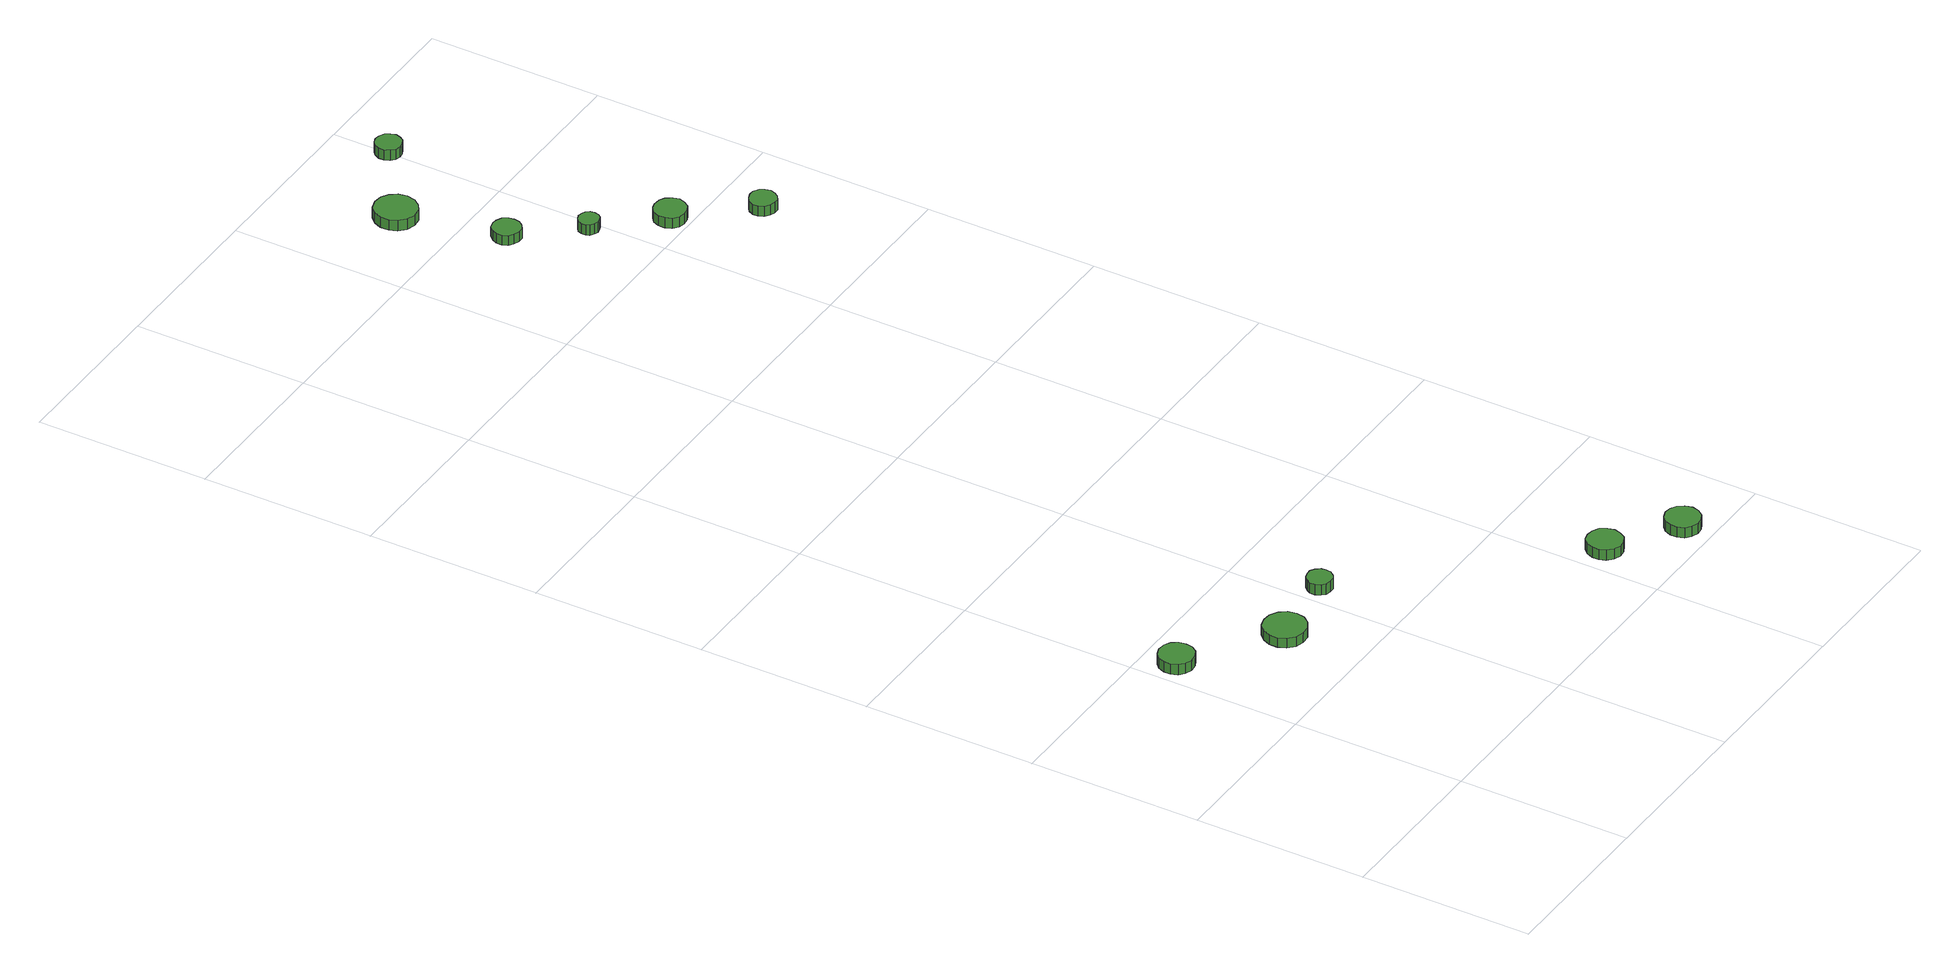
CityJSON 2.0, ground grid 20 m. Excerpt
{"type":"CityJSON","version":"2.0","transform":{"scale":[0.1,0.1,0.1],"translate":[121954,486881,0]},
"CityObjects":{
"tree1":{"type":"SolitaryVegetationObject","attributes":{"function":"something"},"geometry":[{"type":"MultiSurface","lod":"1","boundaries":[[[0,1,2,3,4,5,6,7,8,9,10,11,12,13,14]],[[15,16,17,18,19,20,21,22,23,24,25,26,27,28,29]],[[0,29,28,1]],[[1,28,27,2]],[[2,27,26,3]],[[3,26,25,4]],[[4,25,24,5]],[[5,24,23,6]],[[6,23,22,7]],[[7,22,21,8]],[[8,21,20,9]],[[9,20,19,10]],[[10,19,18,11]],[[11,18,17,12]],[[12,17,16,13]],[[13,16,15,14]],[[14,15,29,0]]]}]},
"tree2":{"type":"SolitaryVegetationObject","attributes":{"function":"something"},"geometry":[{"type":"MultiSurface","lod":"1","boundaries":[[[30,31,32,33,34,35,36,37,38,39,40,41,42,43,44]],[[45,46,47,48,49,50,51,52,53,54,55,56,57,58,59]],[[30,59,58,31]],[[31,58,57,32]],[[32,57,56,33]],[[33,56,55,34]],[[34,55,54,35]],[[35,54,53,36]],[[36,53,52,37]],[[37,52,51,38]],[[38,51,50,39]],[[39,50,49,40]],[[40,49,48,41]],[[41,48,47,42]],[[42,47,46,43]],[[43,46,45,44]],[[44,45,59,30]]]}]},
"tree3":{"type":"SolitaryVegetationObject","attributes":{"function":"something"},"geometry":[{"type":"MultiSurface","lod":"1","boundaries":[[[60,61,62,63,64,65,66,67,68,69,70,71,72,73,74]],[[75,76,77,78,79,80,81,82,83,84,85,86,87,88,89]],[[60,89,88,61]],[[61,88,87,62]],[[62,87,86,63]],[[63,86,85,64]],[[64,85,84,65]],[[65,84,83,66]],[[66,83,82,67]],[[67,82,81,68]],[[68,81,80,69]],[[69,80,79,70]],[[70,79,78,71]],[[71,78,77,72]],[[72,77,76,73]],[[73,76,75,74]],[[74,75,89,60]]]}]},
"tree4":{"type":"SolitaryVegetationObject","attributes":{"function":"something"},"geometry":[{"type":"MultiSurface","lod":"1","boundaries":[[[90,91,92,93,94,95,96,97,98,99,100,101,102,103,104]],[[105,106,107,108,109,110,111,112,113,114,115,116,117,118,119]],[[90,119,118,91]],[[91,118,117,92]],[[92,117,116,93]],[[93,116,115,94]],[[94,115,114,95]],[[95,114,113,96]],[[96,113,112,97]],[[97,112,111,98]],[[98,111,110,99]],[[99,110,109,100]],[[100,109,108,101]],[[101,108,107,102]],[[102,107,106,103]],[[103,106,105,104]],[[104,105,119,90]]]}]},
"tree5":{"type":"SolitaryVegetationObject","attributes":{"function":"something"},"geometry":[{"type":"MultiSurface","lod":"1","boundaries":[[[120,121,122,123,124,125,126,127,128,129,130,131,132,133,134]],[[135,136,137,138,139,140,141,142,143,144,145,146,147,148,149]],[[120,149,148,121]],[[121,148,147,122]],[[122,147,146,123]],[[123,146,145,124]],[[124,145,144,125]],[[125,144,143,126]],[[126,143,142,127]],[[127,142,141,128]],[[128,141,140,129]],[[129,140,139,130]],[[130,139,138,131]],[[131,138,137,132]],[[132,137,136,133]],[[133,136,135,134]],[[134,135,149,120]]]}]},
"tree6":{"type":"SolitaryVegetationObject","attributes":{"function":"something"},"geometry":[{"type":"MultiSurface","lod":"1","boundaries":[[[150,151,152,153,154,155,156,157,158,159,160,161,162,163,164]],[[165,166,167,168,169,170,171,172,173,174,175,176,177,178,179]],[[150,179,178,151]],[[151,178,177,152]],[[152,177,176,153]],[[153,176,175,154]],[[154,175,174,155]],[[155,174,173,156]],[[156,173,172,157]],[[157,172,171,158]],[[158,171,170,159]],[[159,170,169,160]],[[160,169,168,161]],[[161,168,167,162]],[[162,167,166,163]],[[163,166,165,164]],[[164,165,179,150]]]}]},
"tree7":{"type":"SolitaryVegetationObject","attributes":{"function":"something"},"geometry":[{"type":"MultiSurface","lod":"1","boundaries":[[[180,181,182,183,184,185,186,187,188,189,190,191,192,193,194]],[[195,196,197,198,199,200,201,202,203,204,205,206,207,208,209]],[[180,209,208,181]],[[181,208,207,182]],[[182,207,206,183]],[[183,206,205,184]],[[184,205,204,185]],[[185,204,203,186]],[[186,203,202,187]],[[187,202,201,188]],[[188,201,200,189]],[[189,200,199,190]],[[190,199,198,191]],[[191,198,197,192]],[[192,197,196,193]],[[193,196,195,194]],[[194,195,209,180]]]}]},
"tree8":{"type":"SolitaryVegetationObject","attributes":{"function":"something"},"geometry":[{"type":"MultiSurface","lod":"1","boundaries":[[[210,211,212,213,214,215,216,217,218,219,220,221,222,223,224]],[[225,226,227,228,229,230,231,232,233,234,235,236,237,238,239]],[[210,239,238,211]],[[211,238,237,212]],[[212,237,236,213]],[[213,236,235,214]],[[214,235,234,215]],[[215,234,233,216]],[[216,233,232,217]],[[217,232,231,218]],[[218,231,230,219]],[[219,230,229,220]],[[220,229,228,221]],[[221,228,227,222]],[[222,227,226,223]],[[223,226,225,224]],[[224,225,239,210]]]}]},
"tree9":{"type":"SolitaryVegetationObject","attributes":{"function":"something"},"geometry":[{"type":"MultiSurface","lod":"1","boundaries":[[[240,241,242,243,244,245,246,247,248,249,250,251,252,253,254]],[[255,256,257,258,259,260,261,262,263,264,265,266,267,268,269]],[[240,269,268,241]],[[241,268,267,242]],[[242,267,266,243]],[[243,266,265,244]],[[244,265,264,245]],[[245,264,263,246]],[[246,263,262,247]],[[247,262,261,248]],[[248,261,260,249]],[[249,260,259,250]],[[250,259,258,251]],[[251,258,257,252]],[[252,257,256,253]],[[253,256,255,254]],[[254,255,269,240]]]}]},
"tree10":{"type":"SolitaryVegetationObject","attributes":{"function":"something"},"geometry":[{"type":"MultiSurface","lod":"1","boundaries":[[[270,271,272,273,274,275,276,277,278,279,280,281,282,283,284]],[[285,286,287,288,289,290,291,292,293,294,295,296,297,298,299]],[[270,299,298,271]],[[271,298,297,272]],[[272,297,296,273]],[[273,296,295,274]],[[274,295,294,275]],[[275,294,293,276]],[[276,293,292,277]],[[277,292,291,278]],[[278,291,290,279]],[[279,290,289,280]],[[280,289,288,281]],[[281,288,287,282]],[[282,287,286,283]],[[283,286,285,284]],[[284,285,299,270]]]}]},
"tree11":{"type":"SolitaryVegetationObject","attributes":{"function":"something"},"geometry":[{"type":"MultiSurface","lod":"1","boundaries":[[[300,301,302,303,304,305,306,307,308,309,310,311,312,313,314]],[[315,316,317,318,319,320,321,322,323,324,325,326,327,328,329]],[[300,329,328,301]],[[301,328,327,302]],[[302,327,326,303]],[[303,326,325,304]],[[304,325,324,305]],[[305,324,323,306]],[[306,323,322,307]],[[307,322,321,308]],[[308,321,320,309]],[[309,320,319,310]],[[310,319,318,311]],[[311,318,317,312]],[[312,317,316,313]],[[313,316,315,314]],[[314,315,329,300]]]}]}
},
"vertices":[
[40,356,23],[39,364,23],[34,371,23],[27,375,23],[18,376,23],[10,373,23],[4,368,23],[1,360,23],[1,352,23],[4,344,23],[10,339,23],[18,336,23],[27,337,23],[34,341,23],[39,348,23],[39,348,10],[34,341,10],[27,337,10],[18,336,10],[10,339,10],[4,344,10],[1,352,10],[1,360,10],[4,368,10],[10,373,10],[18,376,10],[27,375,10],[34,371,10],[39,364,10],[40,356,10],
[146,285,23],[144,295,23],[138,303,23],[129,308,23],[119,309,23],[109,306,23],[102,299,23],[98,290,23],[98,280,23],[102,271,23],[109,264,23],[119,261,23],[129,262,23],[138,267,23],[144,275,23],[144,275,11],[138,267,11],[129,262,11],[119,261,11],[109,264,11],[102,271,11],[98,280,11],[98,290,11],[102,299,11],[109,306,11],[119,309,11],[129,308,11],[138,303,11],[144,295,11],[146,285,11],
[230,299,22],[229,305,22],[225,310,22],[220,313,22],[214,313,22],[208,311,22],[204,307,22],[201,302,22],[201,296,22],[204,290,22],[208,286,22],[214,285,22],[220,285,22],[225,288,22],[229,293,22],[229,293,9],[225,288,9],[220,285,9],[214,285,9],[208,286,9],[204,290,9],[201,296,9],[201,302,9],[204,307,9],[208,311,9],[214,313,9],[220,313,9],[225,310,9],[229,305,9],[230,299,9],
[445,78,22],[443,86,22],[439,93,22],[431,97,22],[423,98,22],[415,96,22],[409,90,22],[406,82,22],[406,74,22],[409,67,22],[415,61,22],[423,58,22],[431,59,22],[439,63,22],[443,70,22],[443,70,9],[439,63,9],[431,59,9],[423,58,9],[415,61,9],[409,67,9],[406,74,9],[406,82,9],[409,90,9],[415,96,9],[423,98,9],[431,97,9],[439,93,9],[443,86,9],[445,78,9],
[521,29,22],[519,37,22],[514,44,22],[507,48,22],[499,49,22],[491,46,22],[485,41,22],[482,33,22],[482,25,22],[485,17,22],[491,12,22],[499,9,22],[507,10,22],[514,14,22],[519,21,22],[519,21,9],[514,14,9],[507,10,9],[499,9,9],[491,12,9],[485,17,9],[482,25,9],[482,33,9],[485,41,9],[491,46,9],[499,49,9],[507,48,9],[514,44,9],[519,37,9],[521,29,9],
[350,1352,14],[349,1358,14],[345,1364,14],[339,1367,14],[333,1368,14],[326,1366,14],[321,1361,14],[318,1355,14],[318,1348,14],[321,1342,14],[326,1338,14],[333,1336,14],[339,1336,14],[345,1340,14],[349,1345,14],[349,1345,2],[345,1340,2],[339,1336,2],[333,1336,2],[326,1338,2],[321,1342,2],[318,1348,2],[318,1355,2],[321,1361,2],[326,1366,2],[333,1368,2],[339,1367,2],[345,1364,2],[349,1358,2],[350,1352,2],
[328,1468,15],[326,1478,15],[320,1486,15],[312,1491,15],[302,1492,15],[292,1489,15],[285,1482,15],[281,1473,15],[281,1463,15],[285,1454,15],[292,1447,15],[302,1444,15],[312,1445,15],[320,1450,15],[326,1458,15],[326,1458,2],[320,1450,2],[312,1445,2],[302,1444,2],[292,1447,2],[285,1454,2],[281,1463,2],[281,1473,2],[285,1482,2],[292,1489,2],[302,1492,2],[312,1491,2],[320,1486,2],[326,1478,2],[328,1468,2],
[403,1286,14],[402,1291,14],[399,1295,14],[395,1297,14],[390,1298,14],[385,1296,14],[381,1293,14],[379,1288,14],[379,1283,14],[381,1279,14],[385,1276,14],[390,1274,14],[395,1275,14],[399,1277,14],[402,1281,14],[402,1281,1],[399,1277,1],[395,1275,1],[390,1274,1],[385,1276,1],[381,1279,1],[379,1283,1],[379,1288,1],[381,1293,1],[385,1296,1],[390,1298,1],[395,1297,1],[399,1295,1],[402,1291,1],[403,1286,1],
[468,1222,15],[466,1229,15],[461,1236,15],[455,1239,15],[447,1240,15],[440,1238,15],[434,1233,15],[431,1226,15],[431,1218,15],[434,1211,15],[440,1206,15],[447,1204,15],[455,1205,15],[461,1208,15],[466,1215,15],[466,1215,2],[461,1208,2],[455,1205,2],[447,1204,2],[440,1206,2],[434,1211,2],[431,1218,2],[431,1226,2],[434,1233,2],[440,1238,2],[447,1240,2],[455,1239,2],[461,1236,2],[466,1229,2],[468,1222,2],
[527,1147,17],[525,1153,17],[522,1158,17],[516,1162,17],[510,1162,17],[504,1160,17],[499,1156,17],[496,1150,17],[496,1144,17],[499,1138,17],[504,1134,17],[510,1132,17],[516,1132,17],[522,1136,17],[525,1141,17],[525,1141,4],[522,1136,4],[516,1132,4],[510,1132,4],[504,1134,4],[499,1138,4],[496,1144,4],[496,1150,4],[499,1156,4],[504,1160,4],[510,1162,4],[516,1162,4],[522,1158,4],[525,1153,4],[527,1147,4],
[418,1535,14],[416,1541,14],[413,1546,14],[407,1549,14],[401,1550,14],[395,1548,14],[391,1544,14],[388,1538,14],[388,1532,14],[391,1526,14],[395,1522,14],[401,1520,14],[407,1521,14],[413,1524,14],[416,1529,14],[416,1529,1],[413,1524,1],[407,1521,1],[401,1520,1],[395,1522,1],[391,1526,1],[388,1532,1],[388,1538,1],[391,1544,1],[395,1548,1],[401,1550,1],[407,1549,1],[413,1546,1],[416,1541,1],[418,1535,1]
]}
